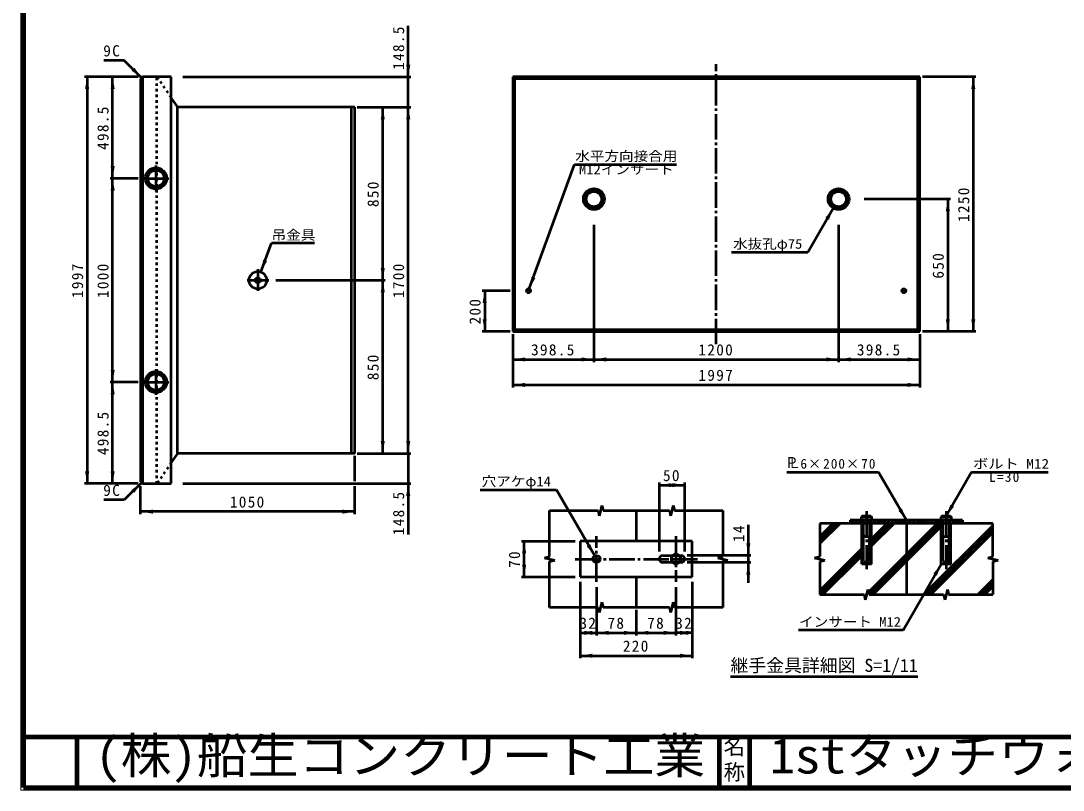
# Model space of a CAD drawing. Units: millimetres, scale not verified, with parts at other scales. Extents: x 100 to 4105, y 100 to 2870.
# Drawn here: x 100 to 2145, y 100 to 1611 of the extents above; entities that cross this region are included whole.
import ezdxf
from ezdxf.enums import TextEntityAlignment as Align

# ---------------------------------------------------------------- set-up
doc = ezdxf.new("R2010")
doc.units = ezdxf.units.MM
doc.header["$LTSCALE"] = 5
for name, pattern in [('USER1', [8, 4, -4]), ('USER2', [13.4, 10, -1.2, 1, -1.2]), ('USER3', [2.2, 1, -1.2])]:
    doc.linetypes.add(name, pattern=pattern)
doc.layers.add('V-nasSTD', color=7, linetype='Continuous', lineweight=50)
doc.styles.add('ＭＳ ゴシック', font='')
doc.styles.get('ＭＳ ゴシック').set_extended_font_data('MS Gothic')

msp = doc.modelspace()

# ---------------------------------------------------------------- hatches: boundary and pattern name
at = {"layer": 'V-nasSTD'}
for points in [[(319.926, 1515.939), (322.754, 1518.768), (336.896, 1498.969), (317.097, 1513.111)], [(860.096, 1524.769), (864.096, 1524.769), (860.096, 1500.769), (856.096, 1524.769)], [(230.096, 1476.769), (226.096, 1476.769), (230.096, 1500.769), (234.096, 1476.769)], [(280.096, 1476.769), (276.096, 1476.769), (280.096, 1500.769), (284.096, 1476.769)], [(1968.896, 1476.769), (1964.896, 1476.769), (1968.896, 1500.769), (1972.896, 1476.769)], [(810.096, 1417.369), (806.096, 1417.369), (810.096, 1441.369), (814.096, 1417.369)], [(860.096, 1417.369), (856.096, 1417.369), (860.096, 1441.369), (864.096, 1417.369)], [(280.096, 1325.369), (284.096, 1325.369), (280.096, 1301.369), (276.096, 1325.369)], [(280.096, 1277.369), (276.096, 1277.369), (280.096, 1301.369), (284.096, 1277.369)], [(1918.896, 1236.769), (1914.896, 1236.769), (1918.896, 1260.769), (1922.896, 1236.769)], [(1682.196, 1222.144), (1678.732, 1224.144), (1694.196, 1242.929), (1685.66, 1220.144)], [(579.187, 1140.084), (575.429, 1141.452), (570.979, 1117.532), (582.946, 1138.716)], [(810.096, 1125.369), (814.096, 1125.369), (810.096, 1101.369), (806.096, 1125.369)], [(1105.804, 1106.892), (1102.046, 1108.26), (1097.596, 1084.34), (1109.563, 1105.524)], [(810.096, 1077.369), (806.096, 1077.369), (810.096, 1101.369), (814.096, 1077.369)], [(1010.096, 1056.769), (1014.096, 1056.769), (1010.096, 1080.769), (1006.096, 1056.769)], [(1010.096, 1024.769), (1014.096, 1024.769), (1010.096, 1000.769), (1006.096, 1024.769)], [(1918.896, 1024.769), (1922.896, 1024.769), (1918.896, 1000.769), (1914.896, 1024.769)], [(1968.896, 1024.769), (1972.896, 1024.769), (1968.896, 1000.769), (1964.896, 1024.769)], [(1089.096, 945.769), (1089.096, 941.769), (1065.096, 945.769), (1089.096, 949.769)], [(1200.496, 945.769), (1200.496, 949.769), (1224.496, 945.769), (1200.496, 941.769)], [(1248.496, 945.769), (1248.496, 941.769), (1224.496, 945.769), (1248.496, 949.769)], [(1680.496, 945.769), (1680.496, 949.769), (1704.496, 945.769), (1680.496, 941.769)], [(1728.496, 945.769), (1728.496, 941.769), (1704.496, 945.769), (1728.496, 949.769)], [(1839.896, 945.769), (1839.896, 949.769), (1863.896, 945.769), (1839.896, 941.769)], [(280.096, 925.369), (284.096, 925.369), (280.096, 901.369), (276.096, 925.369)], [(280.096, 877.369), (276.096, 877.369), (280.096, 901.369), (284.096, 877.369)], [(1089.096, 895.769), (1089.096, 891.769), (1065.096, 895.769), (1089.096, 899.769)], [(1839.896, 895.769), (1839.896, 899.769), (1863.896, 895.769), (1839.896, 891.769)], [(810.096, 785.369), (814.096, 785.369), (810.096, 761.369), (806.096, 785.369)], [(860.096, 785.369), (864.096, 785.369), (860.096, 761.369), (856.096, 785.369)], [(230.096, 725.969), (234.096, 725.969), (230.096, 701.969), (226.096, 725.969)], [(280.096, 725.969), (284.096, 725.969), (280.096, 701.969), (276.096, 725.969)], [(319.926, 686.798), (322.754, 683.97), (336.896, 703.769), (317.097, 689.627)], [(860.096, 677.969), (856.096, 677.969), (860.096, 701.969), (864.096, 677.969)], [(1376.492, 698.944), (1376.492, 694.944), (1352.492, 698.944), (1376.492, 702.944)], [(1378.492, 698.944), (1378.492, 702.944), (1402.492, 698.944), (1378.492, 694.944)], [(1927.492, 658.729), (1930.956, 656.729), (1915.492, 637.944), (1924.028, 660.729)], [(359.096, 646.969), (359.096, 642.969), (335.096, 646.969), (359.096, 650.969)], [(731.096, 646.969), (731.096, 650.969), (755.096, 646.969), (731.096, 642.969)], [(1825.492, 650.729), (1828.956, 652.729), (1837.492, 629.944), (1822.028, 648.729)], [(1087.492, 564.944), (1083.492, 564.944), (1087.492, 588.944), (1091.492, 564.944)], [(1213.992, 580.791), (1217.456, 582.791), (1225.992, 560.007), (1210.528, 578.791)], [(1527.492, 584.944), (1531.492, 584.944), (1527.492, 560.944), (1523.492, 584.944)], [(1087.492, 542.944), (1091.492, 542.944), (1087.492, 518.944), (1083.492, 542.944)], [(1527.492, 522.944), (1523.492, 522.944), (1527.492, 546.944), (1531.492, 522.944)], [(1893.992, 523.16), (1897.456, 521.16), (1905.992, 543.944), (1890.528, 525.16)], [(1221.492, 408.944), (1221.492, 404.944), (1197.492, 408.944), (1221.492, 412.944)], [(1205.492, 408.944), (1205.492, 412.944), (1229.492, 408.944), (1205.492, 404.944)], [(1253.492, 408.944), (1253.492, 404.944), (1229.492, 408.944), (1253.492, 412.944)], [(1283.492, 408.944), (1283.492, 412.944), (1307.492, 408.944), (1283.492, 404.944)], [(1331.492, 408.944), (1331.492, 404.944), (1307.492, 408.944), (1331.492, 412.944)], [(1361.492, 408.944), (1361.492, 412.944), (1385.492, 408.944), (1361.492, 404.944)], [(1409.492, 408.944), (1409.492, 404.944), (1385.492, 408.944), (1409.492, 412.944)], [(1393.492, 408.944), (1393.492, 412.944), (1417.492, 408.944), (1393.492, 404.944)], [(1221.492, 363.944), (1221.492, 359.944), (1197.492, 363.944), (1221.492, 367.944)], [(1393.492, 363.944), (1393.492, 367.944), (1417.492, 363.944), (1393.492, 359.944)]]:
    msp.add_hatch(color=256, dxfattribs=at).paths.add_polyline_path(points)

# ---------------------------------------------------------------- linework, layer by layer
at = {"layer": 'V-nasSTD', "lineweight": 100}
for p, q in [((105, 2865), (105, 105)), ((105, 205), (4100, 205)), ((210, 205), (210, 105)), ((1470, 205), (1470, 105)), ((1530, 205), (1530, 105)), ((105, 105), (4100, 105))]:
    msp.add_line(p, q, dxfattribs=at)
at = {"layer": 'V-nasSTD'}
for p, q in [((860.096, 1500.769), (860.096, 1600.769)), ((302.955, 1532.91), (262.955, 1532.91)), ((336.896, 1498.969), (302.955, 1532.91)), ((330.096, 1500.769), (225.096, 1500.769)), ((230.096, 1500.769), (230.096, 701.969)), ((280.096, 1301.369), (280.096, 1500.769)), ((338.696, 1500.769), (335.096, 1497.169)), ((335.096, 1497.169), (335.096, 705.569)), ((395.096, 1500.769), (338.696, 1500.769)), ((338.696, 1500.769), (338.696, 701.969)), ((395.096, 701.969), (395.096, 1500.769)), ((418.096, 1500.769), (865.096, 1500.769)), ((860.096, 1441.369), (860.096, 1500.769)), ((1065.096, 1500.769), (1065.096, 1000.769)), ((1863.896, 1500.769), (1065.096, 1500.769)), ((1065.096, 1500.769), (1068.696, 1497.169)), ((1068.696, 1497.169), (1068.696, 1004.369)), ((1860.296, 1497.169), (1068.696, 1497.169)), ((1860.296, 1497.169), (1863.896, 1500.769)), ((1860.296, 1004.369), (1860.296, 1497.169)), ((1863.896, 1000.769), (1863.896, 1500.769)), ((1973.896, 1500.769), (1868.896, 1500.769)), ((1968.896, 1500.769), (1968.896, 1000.769)), ((395.096, 1459.189), (407.096, 1441.369)), ((755.096, 1441.369), (407.096, 1441.369)), ((407.096, 761.369), (407.096, 1441.369)), ((749.096, 761.369), (749.096, 1441.369)), ((755.096, 761.369), (755.096, 1441.369)), ((760.096, 1441.369), (865.096, 1441.369)), ((810.096, 1101.369), (810.096, 1441.369)), ((860.096, 761.369), (860.096, 1441.369)), ((1097.596, 1084.34), (1186.521, 1328.66)), ((1186.521, 1328.66), (1386.521, 1328.66)), ((330.096, 1301.369), (275.096, 1301.369)), ((280.096, 901.369), (280.096, 1301.369)), ((1923.896, 1260.769), (1754.896, 1260.769)), ((1918.896, 1260.769), (1918.896, 1000.769)), ((1644.196, 1156.326), (1694.196, 1242.929)), ((1224.496, 1210.369), (1224.496, 940.769)), ((1704.496, 1210.369), (1704.496, 940.769)), ((570.979, 1117.532), (591.5, 1173.913)), ((676.5, 1173.913), (591.5, 1173.913)), ((1494.196, 1156.326), (1644.196, 1156.326)), ((600.096, 1101.369), (815.096, 1101.369)), ((810.096, 761.369), (810.096, 1101.369)), ((1060.096, 1080.769), (1005.096, 1080.769)), ((1010.096, 1080.769), (1010.096, 1000.769)), ((1068.696, 1004.369), (1065.096, 1000.769)), ((1068.696, 1004.369), (1860.296, 1004.369)), ((1860.296, 1004.369), (1863.896, 1000.769)), ((1060.096, 1000.769), (1005.096, 1000.769)), ((1065.096, 1000.769), (1863.896, 1000.769)), ((1065.096, 995.769), (1065.096, 890.769)), ((1863.896, 995.769), (1863.896, 890.769)), ((1973.896, 1000.769), (1868.896, 1000.769)), ((1065.096, 945.769), (1224.496, 945.769)), ((1224.496, 945.769), (1704.496, 945.769)), ((1704.496, 945.769), (1863.896, 945.769)), ((330.096, 901.369), (275.096, 901.369)), ((280.096, 701.969), (280.096, 901.369)), ((1065.096, 895.769), (1863.896, 895.769)), ((407.096, 761.369), (395.096, 743.549)), ((755.096, 761.369), (407.096, 761.369)), ((760.096, 761.369), (865.096, 761.369)), ((860.096, 761.369), (860.096, 701.969)), ((755.096, 706.969), (755.096, 756.369)), ((1602.873, 724.547), (1782.873, 724.547)), ((1782.873, 724.547), (1837.492, 629.944)), ((1965.492, 724.547), (1915.492, 637.944)), ((1965.492, 724.547), (2115.492, 724.547)), ((330.096, 701.969), (225.096, 701.969)), ((336.896, 703.769), (302.955, 669.828)), ((335.096, 705.569), (338.696, 701.969)), ((335.096, 641.969), (335.096, 696.969)), ((338.696, 701.969), (395.096, 701.969)), ((418.096, 701.969), (865.096, 701.969)), ((755.096, 641.969), (755.096, 696.969)), ((860.096, 701.969), (860.096, 601.969)), ((1352.492, 703.944), (1352.492, 568.944)), ((1352.492, 698.944), (1402.492, 698.944)), ((1402.492, 703.944), (1402.492, 568.944)), ((1000.992, 689.91), (1150.992, 689.91)), ((1225.992, 560.007), (1150.992, 689.91)), ((302.955, 669.828), (262.955, 669.828)), ((1239.992, 658.944), (1234.992, 638.944)), ((1239.992, 658.944), (1242.492, 648.944)), ((1379.992, 658.944), (1374.992, 638.944)), ((1379.992, 658.944), (1382.492, 648.944)), ((755.096, 646.969), (335.096, 646.969)), ((1137.492, 648.944), (1232.492, 648.944)), ((1137.492, 558.944), (1137.492, 648.944)), ((1232.492, 648.944), (1234.992, 638.944)), ((1242.492, 648.944), (1372.492, 648.944)), ((1307.492, 648.944), (1307.492, 588.944)), ((1372.492, 648.944), (1374.992, 638.944)), ((1382.492, 648.944), (1477.492, 648.944)), ((1477.492, 648.944), (1477.492, 558.944)), ((1750.992, 637.944), (1748.992, 635.944)), ((1748.992, 635.944), (1748.992, 629.944)), ((1769.992, 635.944), (1748.992, 635.944)), ((1767.992, 637.944), (1750.992, 637.944)), ((1767.992, 637.944), (1769.992, 635.944)), ((1769.992, 629.944), (1769.992, 635.944)), ((1906.992, 637.944), (1904.992, 635.944)), ((1904.992, 635.944), (1904.992, 629.944)), ((1925.992, 635.944), (1904.992, 635.944)), ((1923.992, 637.944), (1906.992, 637.944)), ((1923.992, 637.944), (1925.992, 635.944)), ((1925.992, 629.944), (1925.992, 635.944)), ((1527.492, 560.944), (1527.492, 620.944)), ((1667.492, 623.944), (1667.492, 558.944)), ((2007.492, 623.944), (1667.492, 623.944)), ((1693.196, 623.944), (1667.492, 598.241)), ((1700.267, 623.944), (1667.492, 591.17)), ((1707.338, 623.944), (1667.492, 584.098)), ((1947.492, 629.944), (1727.492, 629.944)), ((1727.492, 629.944), (1727.492, 623.944)), ((1728.551, 623.944), (1734.551, 629.944)), ((1735.622, 623.944), (1741.622, 629.944)), ((1742.693, 623.944), (1748.693, 629.944)), ((1748.992, 629.944), (1769.992, 629.944)), ((1749.764, 623.944), (1753.492, 627.672)), ((1749.992, 543.944), (1749.992, 623.944)), ((1753.492, 599.944), (1753.492, 629.944)), ((1898.257, 623.944), (1763.245, 488.933)), ((1905.328, 623.944), (1765.328, 483.944)), ((1769.907, 629.944), (1765.492, 625.53)), ((1765.492, 629.944), (1765.492, 599.944)), ((1768.992, 543.944), (1768.992, 623.944)), ((1799.262, 623.944), (1768.992, 593.675)), ((1806.333, 623.944), (1768.992, 586.603)), ((1813.404, 623.944), (1768.992, 579.532)), ((1770.978, 623.944), (1776.978, 629.944)), ((1772.399, 483.944), (1905.992, 617.537)), ((1778.049, 623.944), (1784.049, 629.944)), ((1785.12, 623.944), (1791.12, 629.944)), ((1792.191, 623.944), (1798.191, 629.944)), ((1799.262, 623.944), (1805.262, 629.944)), ((1806.333, 623.944), (1812.333, 629.944)), ((1813.404, 623.944), (1819.404, 629.944)), ((1820.475, 623.944), (1826.475, 629.944)), ((1827.546, 623.944), (1833.546, 629.944)), ((1834.617, 623.944), (1837.492, 626.819)), ((1840.617, 629.944), (1837.492, 626.819)), ((1837.492, 623.944), (1837.492, 483.944)), ((1841.688, 623.944), (1847.688, 629.944)), ((1848.759, 623.944), (1854.759, 629.944)), ((1855.83, 623.944), (1861.83, 629.944)), ((1862.902, 623.944), (1868.902, 629.944)), ((1869.973, 623.944), (1875.973, 629.944)), ((1871.394, 483.944), (2007.492, 620.043)), ((1877.044, 623.944), (1883.044, 629.944)), ((1884.115, 623.944), (1890.115, 629.944)), ((1891.186, 623.944), (1897.186, 629.944)), ((1898.257, 623.944), (1904.257, 629.944)), ((1904.992, 629.944), (1925.992, 629.944)), ((1905.328, 623.944), (1909.492, 628.109)), ((1905.992, 543.944), (1905.992, 623.944)), ((1909.492, 599.944), (1909.492, 629.944)), ((1925.47, 629.944), (1921.492, 625.966)), ((1921.492, 629.944), (1921.492, 599.944)), ((1924.992, 543.944), (1924.992, 623.944)), ((1926.541, 623.944), (1932.541, 629.944)), ((1933.612, 623.944), (1939.612, 629.944)), ((1940.683, 623.944), (1946.683, 629.944)), ((1947.492, 629.944), (1947.492, 623.944)), ((2007.492, 558.944), (2007.492, 623.944)), ((1753.492, 549.944), (1753.492, 599.944)), ((1765.492, 549.944), (1765.492, 599.944)), ((1878.465, 483.944), (2007.492, 612.971)), ((1885.536, 483.944), (2007.492, 605.9)), ((1909.492, 549.944), (1909.492, 599.944)), ((1921.492, 549.944), (1921.492, 599.944)), ((1082.492, 588.944), (1187.492, 588.944)), ((1087.492, 518.944), (1087.492, 588.944)), ((1197.492, 588.944), (1197.492, 518.944)), ((1417.492, 588.944), (1197.492, 588.944)), ((1417.492, 518.944), (1417.492, 588.944)), ((1729.262, 553.944), (1749.992, 574.675)), ((1127.492, 556.444), (1137.492, 558.944)), ((1127.492, 556.444), (1147.492, 551.444)), ((1359.492, 560.944), (1379.43, 560.944)), ((1376.399, 559.194), (1385.492, 564.444)), ((1376.399, 548.694), (1376.399, 559.194)), ((1385.492, 564.444), (1394.585, 559.194)), ((1391.554, 560.944), (1395.492, 560.944)), ((1394.585, 559.194), (1394.585, 548.694)), ((1532.492, 560.944), (1407.492, 560.944)), ((1467.492, 556.444), (1477.492, 558.944)), ((1467.492, 556.444), (1487.492, 551.444)), ((1527.492, 546.944), (1527.492, 560.944)), ((1657.492, 556.444), (1667.492, 558.944)), ((1657.492, 556.444), (1677.492, 551.444)), ((1729.262, 553.944), (1667.492, 492.175)), ((1736.333, 553.944), (1667.492, 485.103)), ((1743.404, 553.944), (1673.404, 483.944)), ((1736.333, 553.944), (1749.992, 567.603)), ((1743.404, 553.944), (1749.992, 560.532)), ((1997.492, 556.444), (2007.492, 558.944)), ((1997.492, 556.444), (2017.492, 551.444)), ((1137.492, 548.944), (1147.492, 551.444)), ((1137.492, 458.944), (1137.492, 548.944)), ((1379.43, 546.944), (1359.492, 546.944)), ((1385.492, 543.444), (1376.399, 548.694)), ((1394.585, 548.694), (1385.492, 543.444)), ((1395.492, 546.944), (1391.554, 546.944)), ((1532.492, 546.944), (1407.492, 546.944)), ((1477.492, 548.944), (1487.492, 551.444)), ((1477.492, 548.944), (1477.492, 458.944)), ((1527.492, 506.944), (1527.492, 546.944)), ((1667.492, 548.944), (1677.492, 551.444)), ((1667.761, 549.012), (1667.492, 548.743)), ((1667.492, 548.944), (1667.492, 483.944)), ((1768.992, 543.944), (1749.992, 543.944)), ((1830.992, 414.041), (1905.992, 543.944)), ((1924.992, 543.944), (1905.992, 543.944)), ((2007.492, 548.944), (2017.492, 551.444)), ((2007.492, 548.944), (2007.492, 483.944)), ((2016.404, 551.172), (2016.839, 551.608)), ((1082.492, 518.944), (1187.492, 518.944)), ((1197.492, 518.944), (1417.492, 518.944)), ((1307.492, 518.944), (1307.492, 458.944)), ((1977.46, 483.944), (2007.492, 513.977)), ((1197.492, 508.944), (1197.492, 358.944)), ((1229.492, 498.944), (1229.492, 403.944)), ((1385.492, 498.944), (1385.492, 403.944)), ((1417.492, 508.944), (1417.492, 358.944)), ((1761.992, 493.944), (1756.992, 473.944)), ((1761.992, 493.944), (1764.492, 483.944)), ((1917.992, 493.944), (1912.992, 473.944)), ((1917.992, 493.944), (1920.492, 483.944)), ((1984.531, 483.944), (2007.492, 506.905)), ((1991.602, 483.944), (2007.492, 499.834)), ((1667.492, 483.944), (1754.492, 483.944)), ((1754.492, 483.944), (1756.992, 473.944)), ((1755.245, 480.933), (1759.904, 485.591)), ((1764.492, 483.944), (1910.492, 483.944)), ((1910.492, 483.944), (1912.992, 473.944)), ((1920.492, 483.944), (2007.492, 483.944)), ((1232.492, 458.944), (1137.492, 458.944)), ((1232.492, 458.944), (1234.992, 448.944)), ((1239.992, 468.944), (1234.992, 448.944)), ((1239.992, 468.944), (1242.492, 458.944)), ((1372.492, 458.944), (1242.492, 458.944)), ((1307.492, 453.944), (1307.492, 403.944)), ((1372.492, 458.944), (1374.992, 448.944)), ((1379.992, 468.944), (1374.992, 448.944)), ((1379.992, 468.944), (1382.492, 458.944)), ((1477.492, 458.944), (1382.492, 458.944)), ((1830.992, 414.041), (1625.992, 414.041)), ((1197.492, 408.944), (1229.492, 408.944)), ((1229.492, 408.944), (1307.492, 408.944)), ((1307.492, 408.944), (1385.492, 408.944)), ((1417.492, 408.944), (1385.492, 408.944)), ((1197.492, 363.944), (1417.492, 363.944)), ((1492.493, 322.917), (1859.993, 322.917))]:
    msp.add_line(p, q, dxfattribs=at)
at = {"layer": 'V-nasSTD', "linetype": 'USER2'}
for p, q in [((1464.496, 975.769), (1464.496, 1525.769)), ((365.096, 1326.369), (365.096, 1276.369)), ((340.096, 1301.369), (390.096, 1301.369)), ((565.096, 1123.169), (565.096, 1080.769)), ((543.896, 1101.369), (586.296, 1101.369)), ((1096.296, 1074.769), (1096.296, 1086.769)), ((1832.696, 1074.769), (1832.696, 1086.769)), ((1090.296, 1080.769), (1102.296, 1080.769)), ((1826.696, 1080.769), (1838.696, 1080.769)), ((365.096, 926.369), (365.096, 876.369)), ((340.096, 901.369), (390.096, 901.369)), ((1759.492, 647.944), (1759.492, 533.944)), ((1915.492, 647.944), (1915.492, 533.944)), ((1229.492, 508.944), (1229.492, 598.944)), ((1385.492, 598.944), (1385.492, 508.944)), ((1187.492, 553.944), (1427.492, 553.944))]:
    msp.add_line(p, q, dxfattribs=at)
at = {"layer": 'V-nasSTD', "linetype": 'USER3'}
for p, q in [((367.096, 701.969), (367.096, 1500.769)), ((367.096, 1500.769), (395.096, 1459.189)), ((395.096, 743.549), (367.096, 701.969))]:
    msp.add_line(p, q, dxfattribs=at)
at = {"layer": 'V-nasSTD', "linetype": 'USER1'}
for p, q in [((1379.43, 560.944), (1391.554, 560.944)), ((1391.554, 546.944), (1379.43, 546.944))]:
    msp.add_line(p, q, dxfattribs=at)
at = {"layer": 'V-nasSTD', "lineweight": 13}
msp.add_lwpolyline([(100, 100), (100, 2870), (4105, 2870), (4105, 100)], close=True, dxfattribs=at)
at = {"layer": 'V-nasSTD'}
for centre, radius in [((365.096, 1301.369), 21), ((365.096, 1301.369), 18), ((365.096, 1301.369), 16), ((1224.496, 1260.769), 20.6), ((1224.496, 1260.769), 17), ((1224.496, 1260.769), 15), ((1704.496, 1260.769), 20.6), ((1704.496, 1260.769), 17), ((1704.496, 1260.769), 15), ((565.096, 1101.369), 17.2), ((565.096, 1101.369), 5), ((1096.296, 1080.769), 3.8), ((1832.696, 1080.769), 3.8), ((1096.296, 1080.769), 2.4), ((1096.296, 1080.769), 2), ((1832.696, 1080.769), 2.4), ((1832.696, 1080.769), 2), ((365.096, 901.369), 21), ((365.096, 901.369), 18), ((365.096, 901.369), 16), ((1229.492, 553.944), 7), ((1385.492, 553.944), 8.5)]:
    msp.add_circle(centre, radius, dxfattribs=at)
for centre, radius, start, end in [((1759.492, 609.382), 28.562, 68.4314, 111.5686), ((1915.492, 609.382), 28.562, 68.4314, 111.5686), ((1759.492, 607.944), 10, 233.1301, 306.8699), ((1915.492, 607.944), 10, 233.1301, 306.8699), ((1359.492, 553.944), 7, 90, 270), ((1395.492, 553.944), 7, 270, 90), ((1759.492, 557.944), 10, 233.1301, 306.8699), ((1915.492, 557.944), 10, 233.1301, 306.8699)]:
    msp.add_arc(centre, radius, start, end, dxfattribs=at)

# ---------------------------------------------------------------- texts
at = {"layer": 'V-nasSTD', "style": 'ＭＳ ゴシック'}
for s, height, width, p in [('水平方向接合用', 19.06, 1.1, (1288.021, 1354.66)), ('M12インサート', 19.06, 1.1, (1288.021, 1328.66)), ('吊金具', 19.06, 1.1, (635, 1199.913)), ('水抜孔φ75', 19.06, 1.1, (1565.446, 1182.326)), ('Ｐ', 21.63, 0.9, (1612.751, 754.047)), ('Ｌ', 21.63, 0.9, (1617.373, 754.047)), ('ボルト M12', 19.06, 1.15, (2042.992, 750.547)), ('穴アケφ14', 19.06, 1.1, (1072.242, 715.91)), ('インサート M12', 19.06, 1.1, (1726.992, 440.041))]:
    msp.add_text(s, height=height, dxfattribs=dict(at, width=width)).set_placement(p, align=Align.TOP_CENTER)
msp.add_text('継手金具詳細図 S=1/11', height=25.66, dxfattribs=at).set_placement((1676.243, 357.917), align=Align.TOP_CENTER)
at = {"layer": 'V-nasSTD', "style": 'ＭＳ ゴシック', "width": 1.05}
for s, p in [('(株)船生コンクリート工業', (246, 202.55)), ('1stタッチウォールＦ型', (1569.25, 202.47))]:
    msp.add_text(s, height=69.65, dxfattribs=at).set_placement(p, align=Align.TOP_LEFT)
at = {"layer": 'V-nasSTD', "style": 'ＭＳ ゴシック'}
for s, p in [('名', (1478.982, 200.999)), ('称', (1478.976, 151.01))]:
    msp.add_text(s, height=30.79, dxfattribs=at).set_placement(p, align=Align.TOP_LEFT)
at = {"layer": 'V-nasSTD', "char_height": 21.99, "attachment_point": 2, "rotation": 90, "style": 'ＭＳ ゴシック'}
for s, insert in [('\\T1.17;148.5', (830.096, 1558.269)), ('\\T1.17;498.5', (250.096, 1401.069)), ('\\T1.17;850', (780.096, 1271.369)), ('\\T1.17;1250', (1938.896, 1250.769)), ('\\T1.17;650', (1888.896, 1130.769)), ('\\T1.17;1997', (200.096, 1101.369)), ('\\T1.17;1000', (250.096, 1101.369)), ('\\T1.17;1700', (830.096, 1101.369)), ('\\T1.17;200', (980.096, 1040.769)), ('\\T1.17;850', (780.096, 931.369)), ('\\T1.17;498.5', (250.096, 801.669)), ('\\T1.17;148.5', (830.096, 644.469)), ('\\T1.17;14', (1497.492, 604.694)), ('\\T1.17;70', (1057.492, 553.944))]:
    msp.add_mtext(s, dxfattribs=dict(at, insert=insert))
at = {"layer": 'V-nasSTD', "attachment_point": 2, "style": 'ＭＳ ゴシック'}
for s, insert, char_height in [('\\T1.17;9C', (279.205, 1562.91), 21.99), ('\\T1.17;398.5', (1144.796, 975.769), 21.99), ('\\T1.17;1200', (1464.496, 975.769), 21.99), ('\\T1.17;398.5', (1784.196, 975.769), 21.99), ('\\T1.17;1997', (1464.496, 925.769), 21.99), ('\\T1.15;6×200×70', (1704.123, 750.547), 19.06), ('\\T1.17;50', (1377.492, 728.944), 21.99), ('\\T1.19;L=30', (2030.711, 724.547), 19.06), ('\\T1.17;9C', (279.205, 699.828), 21.99), ('\\T1.17;1050', (545.096, 676.969), 21.99), ('\\T1.17;32', (1213.492, 438.944), 21.99), ('\\T1.17;78', (1268.492, 438.944), 21.99), ('\\T1.17;78', (1346.492, 438.944), 21.99), ('\\T1.17;32', (1401.492, 438.944), 21.99), ('\\T1.17;220', (1307.492, 393.944), 21.99)]:
    msp.add_mtext(s, dxfattribs=dict(at, insert=insert, char_height=char_height))

doc.saveas('drawing.dxf')
